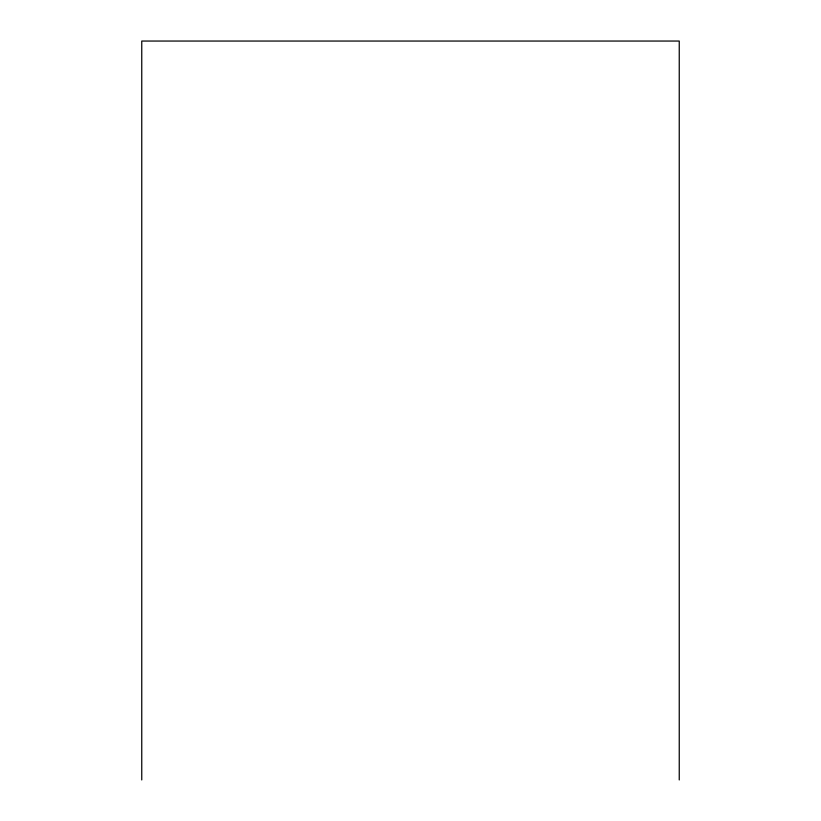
<?xml version="1.0" encoding="UTF-8"?>
<svg xmlns="http://www.w3.org/2000/svg" width="821" height="821" viewBox="0 0 821 821"><rect width="100%" height="100%" fill="white"/><g stroke="black" fill="none" stroke-linecap="round" stroke-linejoin="round"><path stroke-width="1.23" d="M679.244 779.95L679.244 41.05L141.756 41.05L141.756 779.95"/></g></svg>
